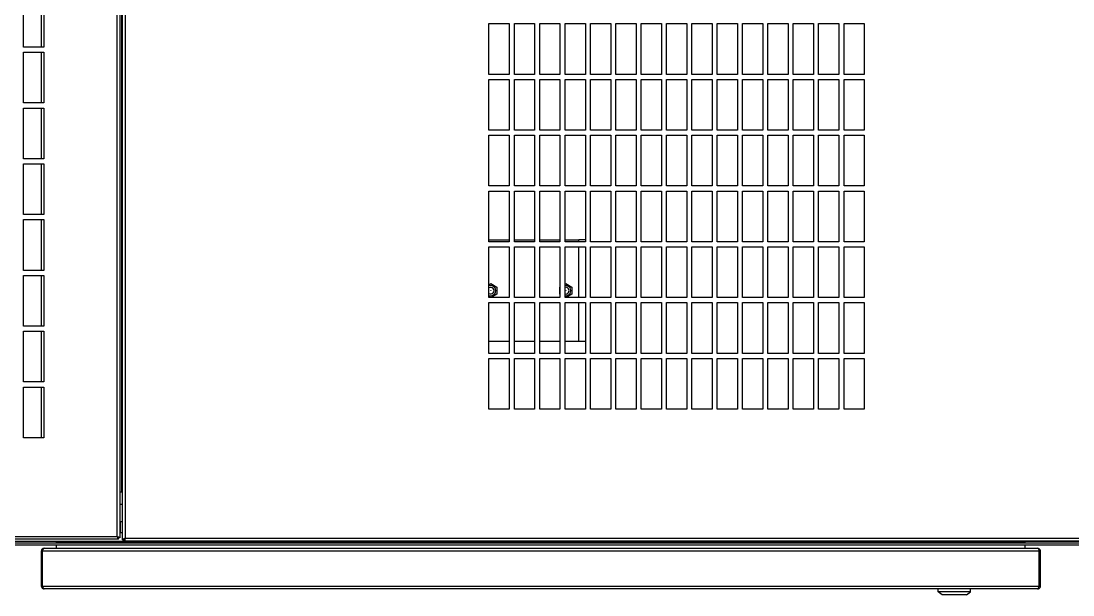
# Model space of a CAD drawing. Extents: x -76427 to 292734, y -42117 to 131250.
# Drawn here: x 12445 to 13482, y 4233 to 4798 of the extents above; entities that cross this region are included whole.
import ezdxf

# ---------------------------------------------------------------- set-up
doc = ezdxf.new("R2010")
doc.units = 0
doc.header["$LTSCALE"] = 10
doc.layers.add('XFM7Q10PV-200K$0$PV-EQ(200K)', color=22, linetype='Continuous')

# ---------------------------------------------------------------- blocks, each defined once
blk = doc.blocks.new('XFM7Q10PV-200K$0$PV-主機 - Mega-V57-CUB_L40')
for p, q in [((-920, 598.8), (-920, 1431.2)), ((-917.3, 1429.7), (-917.3, 600.2)), ((-925.5, 1395), (-925.5, -1365)), ((-923.5, 1395), (-923.5, -1365)), ((-922, 1399), (-922, -1369)), ((-820, 672.5), (-820, 692.5)), ((-820, 692.5), (-770, 692.5)), ((-770, 692.5), (-770, 672.5)), ((-765, 672.5), (-765, 692.5)), ((-765, 692.5), (-715, 692.5)), ((-715, 692.5), (-715, 672.5)), ((-710, 672.5), (-710, 692.5)), ((-710, 692.5), (-660, 692.5)), ((-660, 692.5), (-660, 672.5)), ((-655, 672.5), (-655, 692.5)), ((-655, 692.5), (-605, 692.5)), ((-605, 692.5), (-605, 672.5)), ((-600, 672.5), (-600, 692.5)), ((-600, 692.5), (-550, 692.5)), ((-550, 692.5), (-550, 672.5)), ((-545, 672.5), (-545, 692.5)), ((-545, 692.5), (-495, 692.5)), ((-495, 692.5), (-495, 672.5)), ((-490, 672.5), (-490, 692.5)), ((-490, 692.5), (-440, 692.5)), ((-440, 692.5), (-440, 672.5)), ((-435, 672.5), (-435, 692.5)), ((-435, 692.5), (-385, 692.5)), ((-931.7, 675), (-966.2, 675)), ((-966.2, 673.8), (-966.2, 675)), ((-931.7, 673.8), (-931.7, 675)), ((-770, 675), (-820, 675)), ((-715, 675), (-765, 675)), ((-660, 675), (-710, 675)), ((-605, 675), (-655, 675)), ((-550, 675), (-600, 675)), ((-495, 675), (-545, 675)), ((-440, 675), (-490, 675)), ((-385, 675), (-435, 675)), ((-968.9, -307.2), (-968.9, 672.3)), ((-966.2, 673.8), (-931.7, 673.8)), ((-966.2, 673.7), (-931.7, 673.7)), ((-966.2, 673.7), (-966.2, -308.6)), ((-931.7, -308.6), (-931.7, 673.7)), ((-928.9, 672.2), (-928.9, 672.3)), ((-928.9, 672.3), (-928.9, 672.3)), ((-928.9, 672.2), (-928.9, -307.1)), ((-770, 672.5), (-820, 672.5)), ((-715, 672.5), (-765, 672.5)), ((-660, 672.5), (-710, 672.5)), ((-605, 672.5), (-655, 672.5)), ((-550, 672.5), (-600, 672.5)), ((-495, 672.5), (-545, 672.5)), ((-440, 672.5), (-490, 672.5)), ((-385, 672.5), (-435, 672.5)), ((-928.9, 660), (-925.5, 660)), ((-923.5, 660), (-922.7, 660)), ((-922.7, 660), (-922.7, -295)), ((-921.8, -473.7), (-921.8, 593.7)), ((-921.8, 593.7), (-920.5, 593.7)), ((-920.5, 595), (455.2, 595)), ((-920.5, 595), (-920.5, 593.7)), ((-920, 598.8), (-918.8, 598.8)), ((455.2, 592.2), (-919, 592.2)), ((-919, 592.2), (-919, -472.3)), ((-918.7, 597.5), (-918.7, 598.7)), ((918.7, 597.5), (-918.7, 597.5)), ((-917.3, 600.2), (917.2, 600.2)), ((-913.6, 595), (-913.6, 597.5)), ((-913.6, 597), (-908, 597)), ((-908, 597), (-902.5, 597)), ((-902.5, 597.5), (-902.5, 595)), ((-885.5, 597.5), (-885.5, 595)), ((-873.7, 596), (-873.7, 597.5)), ((-873.7, 595), (-873.7, 596)), ((873.7, 596), (-873.7, 596)), ((-791.8, 213.7), (-791.8, 233.7)), ((-791.8, 233.7), (-741.8, 233.7)), ((-741.8, 233.7), (-741.8, 213.7)), ((-736.8, 213.7), (-736.8, 233.7)), ((-736.8, 233.7), (-686.8, 233.7)), ((-725, 213.7), (-725, 233.7)), ((-686.8, 233.7), (-686.8, 213.7)), ((-681.8, 232.3), (-680.9, 233.7)), ((-681.8, 213.7), (-681.8, 233.7)), ((-681.8, 233.7), (-631.8, 233.7)), ((-678.5, 226), (-681.8, 231.7)), ((-668.1, 232), (-671.6, 226)), ((-669.1, 233.7), (-668.1, 232)), ((-631.8, 233.7), (-631.8, 213.7)), ((-626.8, 213.7), (-626.8, 233.7)), ((-626.8, 233.7), (-576.8, 233.7)), ((-625, 233.7), (-625, 213.7)), ((-576.8, 233.7), (-576.8, 213.7)), ((-571.8, 213.7), (-571.8, 233.7)), ((-571.8, 233.7), (-521.8, 233.7)), ((-521.8, 233.7), (-521.8, 213.7)), ((-516.8, 213.7), (-516.8, 233.7)), ((-516.8, 233.7), (-466.8, 233.7)), ((-466.8, 233.7), (-466.8, 213.7)), ((-461.8, 213.7), (-461.8, 233.7)), ((-461.8, 233.7), (-411.8, 233.7)), ((-411.8, 233.7), (-411.8, 213.7)), ((-671.6, 226), (-678.5, 226)), ((-741.8, 213.7), (-791.8, 213.7)), ((-791.8, 188.7), (-791.8, 208.7)), ((-791.8, 208.7), (-741.8, 208.7)), ((-741.8, 208.7), (-741.8, 188.7)), ((-686.8, 213.7), (-736.8, 213.7)), ((-736.8, 188.7), (-736.8, 208.7)), ((-736.8, 208.7), (-686.8, 208.7)), ((-725, 188.7), (-725, 208.7)), ((-686.8, 208.7), (-686.8, 188.7)), ((-631.8, 213.7), (-681.8, 213.7)), ((-681.8, 188.7), (-681.8, 208.7)), ((-681.8, 208.7), (-631.8, 208.7)), ((-631.8, 208.7), (-631.8, 188.7)), ((-576.8, 213.7), (-626.8, 213.7)), ((-626.8, 188.7), (-626.8, 208.7)), ((-626.8, 208.7), (-576.8, 208.7)), ((-625, 208.7), (-625, 188.7)), ((-576.8, 208.7), (-576.8, 188.7)), ((-521.8, 213.7), (-571.8, 213.7)), ((-571.8, 188.7), (-571.8, 208.7)), ((-571.8, 208.7), (-521.8, 208.7)), ((-521.8, 208.7), (-521.8, 188.7)), ((-466.8, 213.7), (-516.8, 213.7)), ((-516.8, 188.7), (-516.8, 208.7)), ((-516.8, 208.7), (-466.8, 208.7)), ((-466.8, 208.7), (-466.8, 188.7)), ((-411.8, 213.7), (-461.8, 213.7)), ((-461.8, 188.7), (-461.8, 208.7)), ((-461.8, 208.7), (-411.8, 208.7)), ((-411.8, 208.7), (-411.8, 188.7)), ((-741.8, 188.7), (-791.8, 188.7)), ((-686.8, 188.7), (-736.8, 188.7)), ((-631.8, 188.7), (-681.8, 188.7)), ((-576.8, 188.7), (-626.8, 188.7)), ((-521.8, 188.7), (-571.8, 188.7)), ((-466.8, 188.7), (-516.8, 188.7)), ((-411.8, 188.7), (-461.8, 188.7)), ((-791.8, 163.7), (-791.8, 183.7)), ((-791.8, 183.7), (-741.8, 183.7)), ((-741.8, 183.7), (-741.8, 163.7)), ((-736.8, 163.7), (-736.8, 183.7)), ((-736.8, 183.7), (-686.8, 183.7)), ((-725, 163.7), (-725, 183.7)), ((-686.8, 183.7), (-686.8, 163.7)), ((-681.8, 163.7), (-681.8, 183.7)), ((-681.8, 183.7), (-631.8, 183.7)), ((-631.8, 183.7), (-631.8, 163.7)), ((-626.8, 163.7), (-626.8, 183.7)), ((-626.8, 183.7), (-576.8, 183.7)), ((-625, 183.7), (-625, 163.7)), ((-576.8, 183.7), (-576.8, 163.7)), ((-571.8, 163.7), (-571.8, 183.7)), ((-571.8, 183.7), (-521.8, 183.7)), ((-521.8, 183.7), (-521.8, 163.7)), ((-516.8, 163.7), (-516.8, 183.7)), ((-516.8, 183.7), (-466.8, 183.7)), ((-466.8, 183.7), (-466.8, 163.7)), ((-461.8, 163.7), (-461.8, 183.7)), ((-461.8, 183.7), (-411.8, 183.7)), ((-411.8, 183.7), (-411.8, 163.7)), ((-741.8, 163.7), (-791.8, 163.7)), ((-791.8, 138.7), (-791.8, 158.7)), ((-791.8, 158.7), (-741.8, 158.7)), ((-741.8, 158.7), (-741.8, 138.7)), ((-686.8, 163.7), (-736.8, 163.7)), ((-736.8, 138.7), (-736.8, 158.7)), ((-736.8, 158.7), (-686.8, 158.7)), ((-725, 145), (-725, 158.7)), ((-686.8, 158.7), (-686.8, 138.7)), ((-631.8, 163.7), (-681.8, 163.7)), ((-681.8, 158.3), (-681.5, 158.7)), ((-681.8, 138.7), (-681.8, 158.7)), ((-681.8, 158.7), (-631.8, 158.7)), ((-678.5, 152), (-681.8, 157.7)), ((-678.6, 163.7), (-678.5, 164)), ((-678.5, 164), (-671.6, 164)), ((-671.6, 164), (-671.4, 163.7)), ((-668.1, 158), (-671.6, 152)), ((-668.5, 158.7), (-668.1, 158)), ((-631.8, 158.7), (-631.8, 138.7)), ((-576.8, 163.7), (-626.8, 163.7)), ((-626.8, 138.7), (-626.8, 158.7)), ((-626.8, 158.7), (-576.8, 158.7)), ((-625, 158.7), (-625, 145)), ((-576.8, 158.7), (-576.8, 138.7)), ((-521.8, 163.7), (-571.8, 163.7)), ((-571.8, 138.7), (-571.8, 158.7)), ((-571.8, 158.7), (-521.8, 158.7)), ((-521.8, 158.7), (-521.8, 138.7)), ((-466.8, 163.7), (-516.8, 163.7)), ((-516.8, 138.7), (-516.8, 158.7)), ((-516.8, 158.7), (-466.8, 158.7)), ((-466.8, 158.7), (-466.8, 138.7)), ((-411.8, 163.7), (-461.8, 163.7)), ((-461.8, 138.7), (-461.8, 158.7)), ((-461.8, 158.7), (-411.8, 158.7)), ((-411.8, 158.7), (-411.8, 138.7)), ((-671.6, 152), (-678.5, 152)), ((-741.8, 138.7), (-791.8, 138.7)), ((-686.8, 138.7), (-736.8, 138.7)), ((-725, 138.7), (-725, 145)), ((-725, 145), (-686.8, 145)), ((-681.8, 145), (-631.8, 145)), ((-631.8, 138.7), (-681.8, 138.7)), ((-626.8, 145), (-625, 145)), ((-576.8, 138.7), (-626.8, 138.7)), ((-625, 138.7), (-625, 145)), ((-521.8, 138.7), (-571.8, 138.7)), ((-466.8, 138.7), (-516.8, 138.7)), ((-411.8, 138.7), (-461.8, 138.7)), ((-791.8, 113.7), (-791.8, 133.7)), ((-791.8, 133.7), (-741.8, 133.7)), ((-741.8, 133.7), (-741.8, 113.7)), ((-736.8, 113.7), (-736.8, 133.7)), ((-736.8, 133.7), (-686.8, 133.7)), ((-686.8, 133.7), (-686.8, 113.7)), ((-681.8, 113.7), (-681.8, 133.7)), ((-681.8, 133.7), (-631.8, 133.7)), ((-631.8, 133.7), (-631.8, 113.7)), ((-626.8, 113.7), (-626.8, 133.7)), ((-626.8, 133.7), (-576.8, 133.7)), ((-576.8, 133.7), (-576.8, 113.7)), ((-571.8, 113.7), (-571.8, 133.7)), ((-571.8, 133.7), (-521.8, 133.7)), ((-521.8, 133.7), (-521.8, 113.7)), ((-516.8, 113.7), (-516.8, 133.7)), ((-516.8, 133.7), (-466.8, 133.7)), ((-466.8, 133.7), (-466.8, 113.7)), ((-461.8, 113.7), (-461.8, 133.7)), ((-461.8, 133.7), (-411.8, 133.7)), ((-411.8, 133.7), (-411.8, 113.7)), ((-741.8, 113.7), (-791.8, 113.7)), ((-791.8, 88.7), (-791.8, 108.7)), ((-791.8, 108.7), (-741.8, 108.7)), ((-741.8, 108.7), (-741.8, 88.7)), ((-686.8, 113.7), (-736.8, 113.7)), ((-736.8, 88.7), (-736.8, 108.7)), ((-736.8, 108.7), (-686.8, 108.7)), ((-686.8, 108.7), (-686.8, 88.7)), ((-631.8, 113.7), (-681.8, 113.7)), ((-681.8, 88.7), (-681.8, 108.7)), ((-681.8, 108.7), (-631.8, 108.7)), ((-631.8, 108.7), (-631.8, 88.7)), ((-576.8, 113.7), (-626.8, 113.7)), ((-626.8, 88.7), (-626.8, 108.7)), ((-626.8, 108.7), (-576.8, 108.7)), ((-576.8, 108.7), (-576.8, 88.7)), ((-521.8, 113.7), (-571.8, 113.7)), ((-571.8, 88.7), (-571.8, 108.7)), ((-571.8, 108.7), (-521.8, 108.7)), ((-521.8, 108.7), (-521.8, 88.7)), ((-466.8, 113.7), (-516.8, 113.7)), ((-516.8, 88.7), (-516.8, 108.7)), ((-516.8, 108.7), (-466.8, 108.7)), ((-466.8, 108.7), (-466.8, 88.7)), ((-411.8, 113.7), (-461.8, 113.7)), ((-461.8, 88.7), (-461.8, 108.7)), ((-461.8, 108.7), (-411.8, 108.7)), ((-411.8, 108.7), (-411.8, 88.7)), ((-741.8, 88.7), (-791.8, 88.7)), ((-791.8, 63.7), (-791.8, 83.7)), ((-791.8, 83.7), (-741.8, 83.7)), ((-741.8, 83.7), (-741.8, 63.7)), ((-686.8, 88.7), (-736.8, 88.7)), ((-736.8, 63.7), (-736.8, 83.7)), ((-736.8, 83.7), (-686.8, 83.7)), ((-686.8, 83.7), (-686.8, 63.7)), ((-631.8, 88.7), (-681.8, 88.7)), ((-681.8, 63.7), (-681.8, 83.7)), ((-681.8, 83.7), (-631.8, 83.7)), ((-631.8, 83.7), (-631.8, 63.7)), ((-576.8, 88.7), (-626.8, 88.7)), ((-626.8, 63.7), (-626.8, 83.7)), ((-626.8, 83.7), (-576.8, 83.7)), ((-576.8, 83.7), (-576.8, 63.7)), ((-521.8, 88.7), (-571.8, 88.7)), ((-571.8, 63.7), (-571.8, 83.7)), ((-571.8, 83.7), (-521.8, 83.7)), ((-521.8, 83.7), (-521.8, 63.7)), ((-466.8, 88.7), (-516.8, 88.7)), ((-516.8, 63.7), (-516.8, 83.7)), ((-516.8, 83.7), (-466.8, 83.7)), ((-466.8, 83.7), (-466.8, 63.7)), ((-411.8, 88.7), (-461.8, 88.7)), ((-461.8, 63.7), (-461.8, 83.7)), ((-461.8, 83.7), (-411.8, 83.7)), ((-411.8, 83.7), (-411.8, 63.7)), ((-741.8, 63.7), (-791.8, 63.7)), ((-686.8, 63.7), (-736.8, 63.7)), ((-631.8, 63.7), (-681.8, 63.7)), ((-576.8, 63.7), (-626.8, 63.7)), ((-521.8, 63.7), (-571.8, 63.7)), ((-466.8, 63.7), (-516.8, 63.7)), ((-411.8, 63.7), (-461.8, 63.7)), ((-791.8, 38.7), (-791.8, 58.7)), ((-791.8, 58.7), (-741.8, 58.7)), ((-741.8, 58.7), (-741.8, 38.7)), ((-736.8, 38.7), (-736.8, 58.7)), ((-736.8, 58.7), (-686.8, 58.7)), ((-686.8, 58.7), (-686.8, 38.7)), ((-681.8, 38.7), (-681.8, 58.7)), ((-681.8, 58.7), (-631.8, 58.7)), ((-631.8, 58.7), (-631.8, 38.7)), ((-626.8, 38.7), (-626.8, 58.7)), ((-626.8, 58.7), (-576.8, 58.7)), ((-576.8, 58.7), (-576.8, 38.7)), ((-571.8, 38.7), (-571.8, 58.7)), ((-571.8, 58.7), (-521.8, 58.7)), ((-521.8, 58.7), (-521.8, 38.7)), ((-516.8, 38.7), (-516.8, 58.7)), ((-516.8, 58.7), (-466.8, 58.7)), ((-466.8, 58.7), (-466.8, 38.7)), ((-461.8, 38.7), (-461.8, 58.7)), ((-461.8, 58.7), (-411.8, 58.7)), ((-411.8, 58.7), (-411.8, 38.7)), ((-741.8, 38.7), (-791.8, 38.7)), ((-791.8, 13.7), (-791.8, 33.7)), ((-791.8, 33.7), (-741.8, 33.7)), ((-741.8, 33.7), (-741.8, 13.7)), ((-686.8, 38.7), (-736.8, 38.7)), ((-736.8, 13.7), (-736.8, 33.7)), ((-736.8, 33.7), (-686.8, 33.7)), ((-686.8, 33.7), (-686.8, 13.7)), ((-631.8, 38.7), (-681.8, 38.7)), ((-681.8, 13.7), (-681.8, 33.7)), ((-681.8, 33.7), (-631.8, 33.7)), ((-631.8, 33.7), (-631.8, 13.7)), ((-576.8, 38.7), (-626.8, 38.7)), ((-626.8, 13.7), (-626.8, 33.7)), ((-626.8, 33.7), (-576.8, 33.7)), ((-576.8, 33.7), (-576.8, 13.7)), ((-521.8, 38.7), (-571.8, 38.7)), ((-571.8, 13.7), (-571.8, 33.7)), ((-571.8, 33.7), (-521.8, 33.7)), ((-521.8, 33.7), (-521.8, 13.7)), ((-466.8, 38.7), (-516.8, 38.7)), ((-516.8, 13.7), (-516.8, 33.7)), ((-516.8, 33.7), (-466.8, 33.7)), ((-466.8, 33.7), (-466.8, 13.7)), ((-411.8, 38.7), (-461.8, 38.7)), ((-461.8, 13.7), (-461.8, 33.7)), ((-461.8, 33.7), (-411.8, 33.7)), ((-411.8, 33.7), (-411.8, 13.7)), ((-741.8, 13.7), (-791.8, 13.7)), ((-686.8, 13.7), (-736.8, 13.7)), ((-631.8, 13.7), (-681.8, 13.7)), ((-576.8, 13.7), (-626.8, 13.7)), ((-521.8, 13.7), (-571.8, 13.7)), ((-466.8, 13.7), (-516.8, 13.7)), ((-411.8, 13.7), (-461.8, 13.7)), ((-791.8, -11.3), (-791.8, 8.7)), ((-791.8, 8.7), (-741.8, 8.7)), ((-741.8, 8.7), (-741.8, -11.3)), ((-736.8, -11.3), (-736.8, 8.7)), ((-736.8, 8.7), (-686.8, 8.7)), ((-686.8, 8.7), (-686.8, -11.3)), ((-681.8, -11.3), (-681.8, 8.7)), ((-681.8, 8.7), (-631.8, 8.7)), ((-631.8, 8.7), (-631.8, -11.3)), ((-626.8, -11.3), (-626.8, 8.7)), ((-626.8, 8.7), (-576.8, 8.7)), ((-576.8, 8.7), (-576.8, -11.3)), ((-571.8, -11.3), (-571.8, 8.7)), ((-571.8, 8.7), (-521.8, 8.7)), ((-521.8, 8.7), (-521.8, -11.3)), ((-516.8, -11.3), (-516.8, 8.7)), ((-516.8, 8.7), (-466.8, 8.7)), ((-466.8, 8.7), (-466.8, -11.3)), ((-461.8, -11.3), (-461.8, 8.7)), ((-461.8, 8.7), (-411.8, 8.7)), ((-411.8, 8.7), (-411.8, -11.3)), ((-741.8, -11.3), (-791.8, -11.3)), ((-791.8, -36.3), (-791.8, -16.3)), ((-791.8, -16.3), (-741.8, -16.3)), ((-741.8, -16.3), (-741.8, -36.3)), ((-686.8, -11.3), (-736.8, -11.3)), ((-736.8, -36.3), (-736.8, -16.3)), ((-736.8, -16.3), (-686.8, -16.3)), ((-686.8, -16.3), (-686.8, -36.3)), ((-631.8, -11.3), (-681.8, -11.3)), ((-681.8, -36.3), (-681.8, -16.3)), ((-681.8, -16.3), (-631.8, -16.3)), ((-631.8, -16.3), (-631.8, -36.3)), ((-576.8, -11.3), (-626.8, -11.3)), ((-626.8, -36.3), (-626.8, -16.3)), ((-626.8, -16.3), (-576.8, -16.3)), ((-576.8, -16.3), (-576.8, -36.3)), ((-521.8, -11.3), (-571.8, -11.3)), ((-571.8, -36.3), (-571.8, -16.3)), ((-571.8, -16.3), (-521.8, -16.3)), ((-521.8, -16.3), (-521.8, -36.3)), ((-466.8, -11.3), (-516.8, -11.3)), ((-516.8, -36.3), (-516.8, -16.3)), ((-516.8, -16.3), (-466.8, -16.3)), ((-466.8, -16.3), (-466.8, -36.3)), ((-411.8, -11.3), (-461.8, -11.3)), ((-461.8, -36.3), (-461.8, -16.3)), ((-461.8, -16.3), (-411.8, -16.3)), ((-411.8, -16.3), (-411.8, -36.3)), ((-741.8, -36.3), (-791.8, -36.3)), ((-791.8, -61.3), (-791.8, -41.3)), ((-791.8, -41.3), (-741.8, -41.3)), ((-741.8, -41.3), (-741.8, -61.3)), ((-686.8, -36.3), (-736.8, -36.3)), ((-736.8, -61.3), (-736.8, -41.3)), ((-736.8, -41.3), (-686.8, -41.3)), ((-686.8, -41.3), (-686.8, -61.3)), ((-631.8, -36.3), (-681.8, -36.3)), ((-681.8, -61.3), (-681.8, -41.3)), ((-681.8, -41.3), (-631.8, -41.3)), ((-631.8, -41.3), (-631.8, -61.3)), ((-576.8, -36.3), (-626.8, -36.3)), ((-626.8, -61.3), (-626.8, -41.3)), ((-626.8, -41.3), (-576.8, -41.3)), ((-576.8, -41.3), (-576.8, -61.3)), ((-521.8, -36.3), (-571.8, -36.3)), ((-571.8, -61.3), (-571.8, -41.3)), ((-571.8, -41.3), (-521.8, -41.3)), ((-521.8, -41.3), (-521.8, -61.3)), ((-466.8, -36.3), (-516.8, -36.3)), ((-516.8, -61.3), (-516.8, -41.3)), ((-516.8, -41.3), (-466.8, -41.3)), ((-466.8, -41.3), (-466.8, -61.3)), ((-411.8, -36.3), (-461.8, -36.3)), ((-461.8, -61.3), (-461.8, -41.3)), ((-461.8, -41.3), (-411.8, -41.3)), ((-411.8, -41.3), (-411.8, -61.3)), ((-741.8, -61.3), (-791.8, -61.3)), ((-686.8, -61.3), (-736.8, -61.3)), ((-631.8, -61.3), (-681.8, -61.3)), ((-576.8, -61.3), (-626.8, -61.3)), ((-521.8, -61.3), (-571.8, -61.3)), ((-466.8, -61.3), (-516.8, -61.3)), ((-411.8, -61.3), (-461.8, -61.3)), ((-791.8, -86.3), (-791.8, -66.3)), ((-791.8, -66.3), (-741.8, -66.3)), ((-741.8, -66.3), (-741.8, -86.3)), ((-736.8, -86.3), (-736.8, -66.3)), ((-736.8, -66.3), (-686.8, -66.3)), ((-686.8, -66.3), (-686.8, -86.3)), ((-681.8, -86.3), (-681.8, -66.3)), ((-681.8, -66.3), (-631.8, -66.3)), ((-631.8, -66.3), (-631.8, -86.3)), ((-626.8, -86.3), (-626.8, -66.3)), ((-626.8, -66.3), (-576.8, -66.3)), ((-576.8, -66.3), (-576.8, -86.3)), ((-571.8, -86.3), (-571.8, -66.3)), ((-571.8, -66.3), (-521.8, -66.3)), ((-521.8, -66.3), (-521.8, -86.3)), ((-516.8, -86.3), (-516.8, -66.3)), ((-516.8, -66.3), (-466.8, -66.3)), ((-466.8, -66.3), (-466.8, -86.3)), ((-461.8, -86.3), (-461.8, -66.3)), ((-461.8, -66.3), (-411.8, -66.3)), ((-411.8, -66.3), (-411.8, -86.3)), ((-741.8, -86.3), (-791.8, -86.3)), ((-791.8, -111.3), (-791.8, -91.3)), ((-791.8, -91.3), (-741.8, -91.3)), ((-741.8, -91.3), (-741.8, -111.3)), ((-686.8, -86.3), (-736.8, -86.3)), ((-736.8, -111.3), (-736.8, -91.3)), ((-736.8, -91.3), (-686.8, -91.3)), ((-686.8, -91.3), (-686.8, -111.3)), ((-631.8, -86.3), (-681.8, -86.3)), ((-681.8, -111.3), (-681.8, -91.3)), ((-681.8, -91.3), (-631.8, -91.3)), ((-631.8, -91.3), (-631.8, -111.3)), ((-576.8, -86.3), (-626.8, -86.3)), ((-626.8, -111.3), (-626.8, -91.3)), ((-626.8, -91.3), (-576.8, -91.3)), ((-576.8, -91.3), (-576.8, -111.3)), ((-521.8, -86.3), (-571.8, -86.3)), ((-571.8, -111.3), (-571.8, -91.3)), ((-571.8, -91.3), (-521.8, -91.3)), ((-521.8, -91.3), (-521.8, -111.3)), ((-466.8, -86.3), (-516.8, -86.3)), ((-516.8, -111.3), (-516.8, -91.3)), ((-516.8, -91.3), (-466.8, -91.3)), ((-466.8, -91.3), (-466.8, -111.3)), ((-411.8, -86.3), (-461.8, -86.3)), ((-461.8, -111.3), (-461.8, -91.3)), ((-461.8, -91.3), (-411.8, -91.3)), ((-411.8, -91.3), (-411.8, -111.3)), ((-741.8, -111.3), (-791.8, -111.3)), ((-686.8, -111.3), (-736.8, -111.3)), ((-631.8, -111.3), (-681.8, -111.3)), ((-576.8, -111.3), (-626.8, -111.3)), ((-521.8, -111.3), (-571.8, -111.3)), ((-466.8, -111.3), (-516.8, -111.3)), ((-411.8, -111.3), (-461.8, -111.3)), ((-791.8, -136.3), (-791.8, -116.3)), ((-791.8, -116.3), (-741.8, -116.3)), ((-741.8, -116.3), (-741.8, -136.3)), ((-736.8, -136.3), (-736.8, -116.3)), ((-736.8, -116.3), (-686.8, -116.3)), ((-686.8, -116.3), (-686.8, -136.3)), ((-681.8, -136.3), (-681.8, -116.3)), ((-681.8, -116.3), (-631.8, -116.3)), ((-631.8, -116.3), (-631.8, -136.3)), ((-626.8, -136.3), (-626.8, -116.3)), ((-626.8, -116.3), (-576.8, -116.3)), ((-576.8, -116.3), (-576.8, -136.3)), ((-571.8, -136.3), (-571.8, -116.3)), ((-571.8, -116.3), (-521.8, -116.3)), ((-521.8, -116.3), (-521.8, -136.3)), ((-516.8, -136.3), (-516.8, -116.3)), ((-516.8, -116.3), (-466.8, -116.3)), ((-466.8, -116.3), (-466.8, -136.3)), ((-461.8, -136.3), (-461.8, -116.3)), ((-461.8, -116.3), (-411.8, -116.3)), ((-411.8, -116.3), (-411.8, -136.3)), ((-741.8, -136.3), (-791.8, -136.3)), ((-686.8, -136.3), (-736.8, -136.3)), ((-631.8, -136.3), (-681.8, -136.3)), ((-576.8, -136.3), (-626.8, -136.3)), ((-521.8, -136.3), (-571.8, -136.3)), ((-466.8, -136.3), (-516.8, -136.3)), ((-411.8, -136.3), (-461.8, -136.3)), ((-974.9, -213), (-971.9, -209)), ((-974.9, -237), (-974.9, -213)), ((-971.9, -241), (-971.9, -209)), ((-971.9, -209), (-968.9, -209)), ((-974.9, -237), (-971.9, -241)), ((-971.9, -241), (-968.9, -241)), ((-928.9, -295), (-925.5, -295)), ((-923.5, -295), (-922.7, -295)), ((-931.7, -308.6), (-966.2, -308.6)), ((-966.2, -308.7), (-931.7, -308.7)), ((-966.2, -308.7), (-966.2, -310)), ((-966.2, -310), (-931.7, -310)), ((-931.7, -310), (-931.7, -308.7)), ((-928.9, -307.2), (-928.9, -307.1)), ((-928.9, -307.2), (-928.9, -307.2))]:
    blk.add_line(p, q)
for centre in [(-908, 597), (-675, 232), (-675, 158)]:
    blk.add_circle(centre, 0.025)
for centre, radius, start, end in [((-931.7, 672.3), 1.5, 68.9974, 90), ((-675, 232), 5, 159.5127, 20.4873), ((-675, 232), 3.32, 148.2271, 31.7729), ((-675, 158), 5, 171.3731, 8.6269), ((-675, 158), 3.32, 166.958, 13.042), ((-931.7, -307.2), 1.5, 270, 291.0026)]:
    blk.add_arc(centre, radius, start, end)
for points, knots in [([(-966.2, 675), (-967.2, 675), (-968.1, 674.5), (-968.6, 673.6), (-968.8, 673.2), (-968.9, 672.7), (-968.9, 672.3)], [0, 0, 0, 0, 1.087346, 1.087346, 1.087346, 1.570796, 1.570796, 1.570796, 1.570796]), ([(-928.9, 672.3), (-928.9, 673.2), (-929.4, 674.2), (-930.2, 674.7), (-930.7, 674.9), (-931.2, 675), (-931.7, 675)], [-1.570796, -1.570796, -1.570796, -1.570796, -0.539931, -0.539931, -0.539931, 0, 0, 0, 0]), ([(-968.9, 672.3), (-968.9, 672.6), (-968.3, 673), (-967.4, 673.3), (-967, 673.4), (-966.6, 673.6), (-966.2, 673.7)], [0, 0, 0, 0, 1.087346, 1.087346, 1.087346, 1.570796, 1.570796, 1.570796, 1.570796]), ([(-967.2, 673.4), (-967, 673.5), (-966.8, 673.7), (-966.6, 673.7), (-966.5, 673.8), (-966.3, 673.8), (-966.2, 673.8)], [0.7978126, 0.7978126, 0.7978126, 0.7978126, 1.2652557, 1.2652557, 1.2652557, 1.5707963, 1.5707963, 1.5707963, 1.5707963]), ([(-931.7, 673.7), (-930.7, 673.7), (-929.8, 673.4), (-929.3, 673), (-929, 672.8), (-928.9, 672.5), (-928.9, 672.2)], [0, 0, 0, 0, 1.030866, 1.030866, 1.030866, 1.570796, 1.570796, 1.570796, 1.570796]), ([(-919, 592.2), (-920, 592.6), (-921, 592.9), (-921.5, 593.2), (-921.7, 593.4), (-921.8, 593.5), (-921.8, 593.7)], [0, 0, 0, 0, 1.087346, 1.087346, 1.087346, 1.570796, 1.570796, 1.570796, 1.570796]), ([(-919, 592.2), (-919.4, 593.2), (-919.7, 594.2), (-920, 594.7), (-920.2, 594.9), (-920.3, 595), (-920.5, 595)], [0, 0, 0, 0, 1.087346, 1.087346, 1.087346, 1.570796, 1.570796, 1.570796, 1.570796]), ([(-919, 592.2), (-919.7, 592.6), (-920.3, 593), (-920.5, 593.4), (-920.5, 593.5), (-920.5, 593.6), (-920.5, 593.7)], [0, 0, 0, 0, 1.265256, 1.265256, 1.265256, 1.570796, 1.570796, 1.570796, 1.570796]), ([(-920.5, 593.7), (-920.1, 593.7), (-919.7, 593.3), (-919.3, 592.7), (-919.2, 592.6), (-919.1, 592.4), (-919, 592.2)], [0, 0, 0, 0, 1.265256, 1.265256, 1.265256, 1.570796, 1.570796, 1.570796, 1.570796]), ([(-917.3, 600.2), (-918.3, 599.9), (-919.2, 599.6), (-919.7, 599.3), (-919.9, 599.1), (-920, 599), (-920, 598.8)], [0, 0, 0, 0, 1.087346, 1.087346, 1.087346, 1.570796, 1.570796, 1.570796, 1.570796]), ([(-918.8, 598.8), (-918.8, 599.2), (-918.3, 599.6), (-917.7, 600), (-917.6, 600.1), (-917.4, 600.2), (-917.3, 600.2)], [0, 0, 0, 0, 1.265256, 1.265256, 1.265256, 1.570796, 1.570796, 1.570796, 1.570796]), ([(-917.3, 600.2), (-917.7, 599.6), (-918, 599), (-918.4, 598.8), (-918.5, 598.8), (-918.6, 598.7), (-918.7, 598.7)], [0, 0, 0, 0, 1.265256, 1.265256, 1.265256, 1.570796, 1.570796, 1.570796, 1.570796]), ([(-917.3, 600.2), (-917.6, 599.3), (-917.9, 598.3), (-918.3, 597.8), (-918.4, 597.6), (-918.6, 597.5), (-918.7, 597.5)], [0, 0, 0, 0, 1.087346, 1.087346, 1.087346, 1.570796, 1.570796, 1.570796, 1.570796]), ([(-968.9, -307.2), (-968.9, -308.2), (-968.3, -309.2), (-967.4, -309.6), (-967, -309.8), (-966.6, -310), (-966.2, -310)], [0, 0, 0, 0, 1.087346, 1.087346, 1.087346, 1.570796, 1.570796, 1.570796, 1.570796]), ([(-966.2, -308.6), (-967.2, -308.3), (-968.1, -308), (-968.6, -307.6), (-968.8, -307.5), (-968.9, -307.3), (-968.9, -307.2)], [0, 0, 0, 0, 1.087346, 1.087346, 1.087346, 1.570796, 1.570796, 1.570796, 1.570796]), ([(-967.2, -308.3), (-967, -308.4), (-966.8, -308.6), (-966.6, -308.6), (-966.5, -308.7), (-966.3, -308.7), (-966.2, -308.7)], [0.7978126, 0.7978126, 0.7978126, 0.7978126, 1.2652557, 1.2652557, 1.2652557, 1.5707963, 1.5707963, 1.5707963, 1.5707963]), ([(-928.9, -307.1), (-928.9, -307.6), (-929.4, -308.2), (-930.2, -308.4), (-930.7, -308.6), (-931.2, -308.6), (-931.7, -308.6)], [-1.570796, -1.570796, -1.570796, -1.570796, -0.539931, -0.539931, -0.539931, 0, 0, 0, 0]), ([(-931.7, -310), (-930.7, -310), (-929.8, -309.4), (-929.3, -308.6), (-929, -308.2), (-928.9, -307.7), (-928.9, -307.2)], [0, 0, 0, 0, 1.030866, 1.030866, 1.030866, 1.570796, 1.570796, 1.570796, 1.570796])]:
    blk.add_open_spline(points, degree=3, knots=knots)
blk = doc.blocks.new('XFM7Q10PV-200K')
at = {"layer": 'XFM7Q10PV-200K$0$PV-EQ(200K)', "rotation": 90}
blk.add_blockref('XFM7Q10PV-200K$0$PV-主機 - Mega-V57-CUB_L40', (13140, 5207.4), dxfattribs=at)

msp = doc.modelspace()

# ---------------------------------------------------------------- block references
msp.add_blockref('XFM7Q10PV-200K', (0, 0))

doc.saveas('drawing.dxf')
